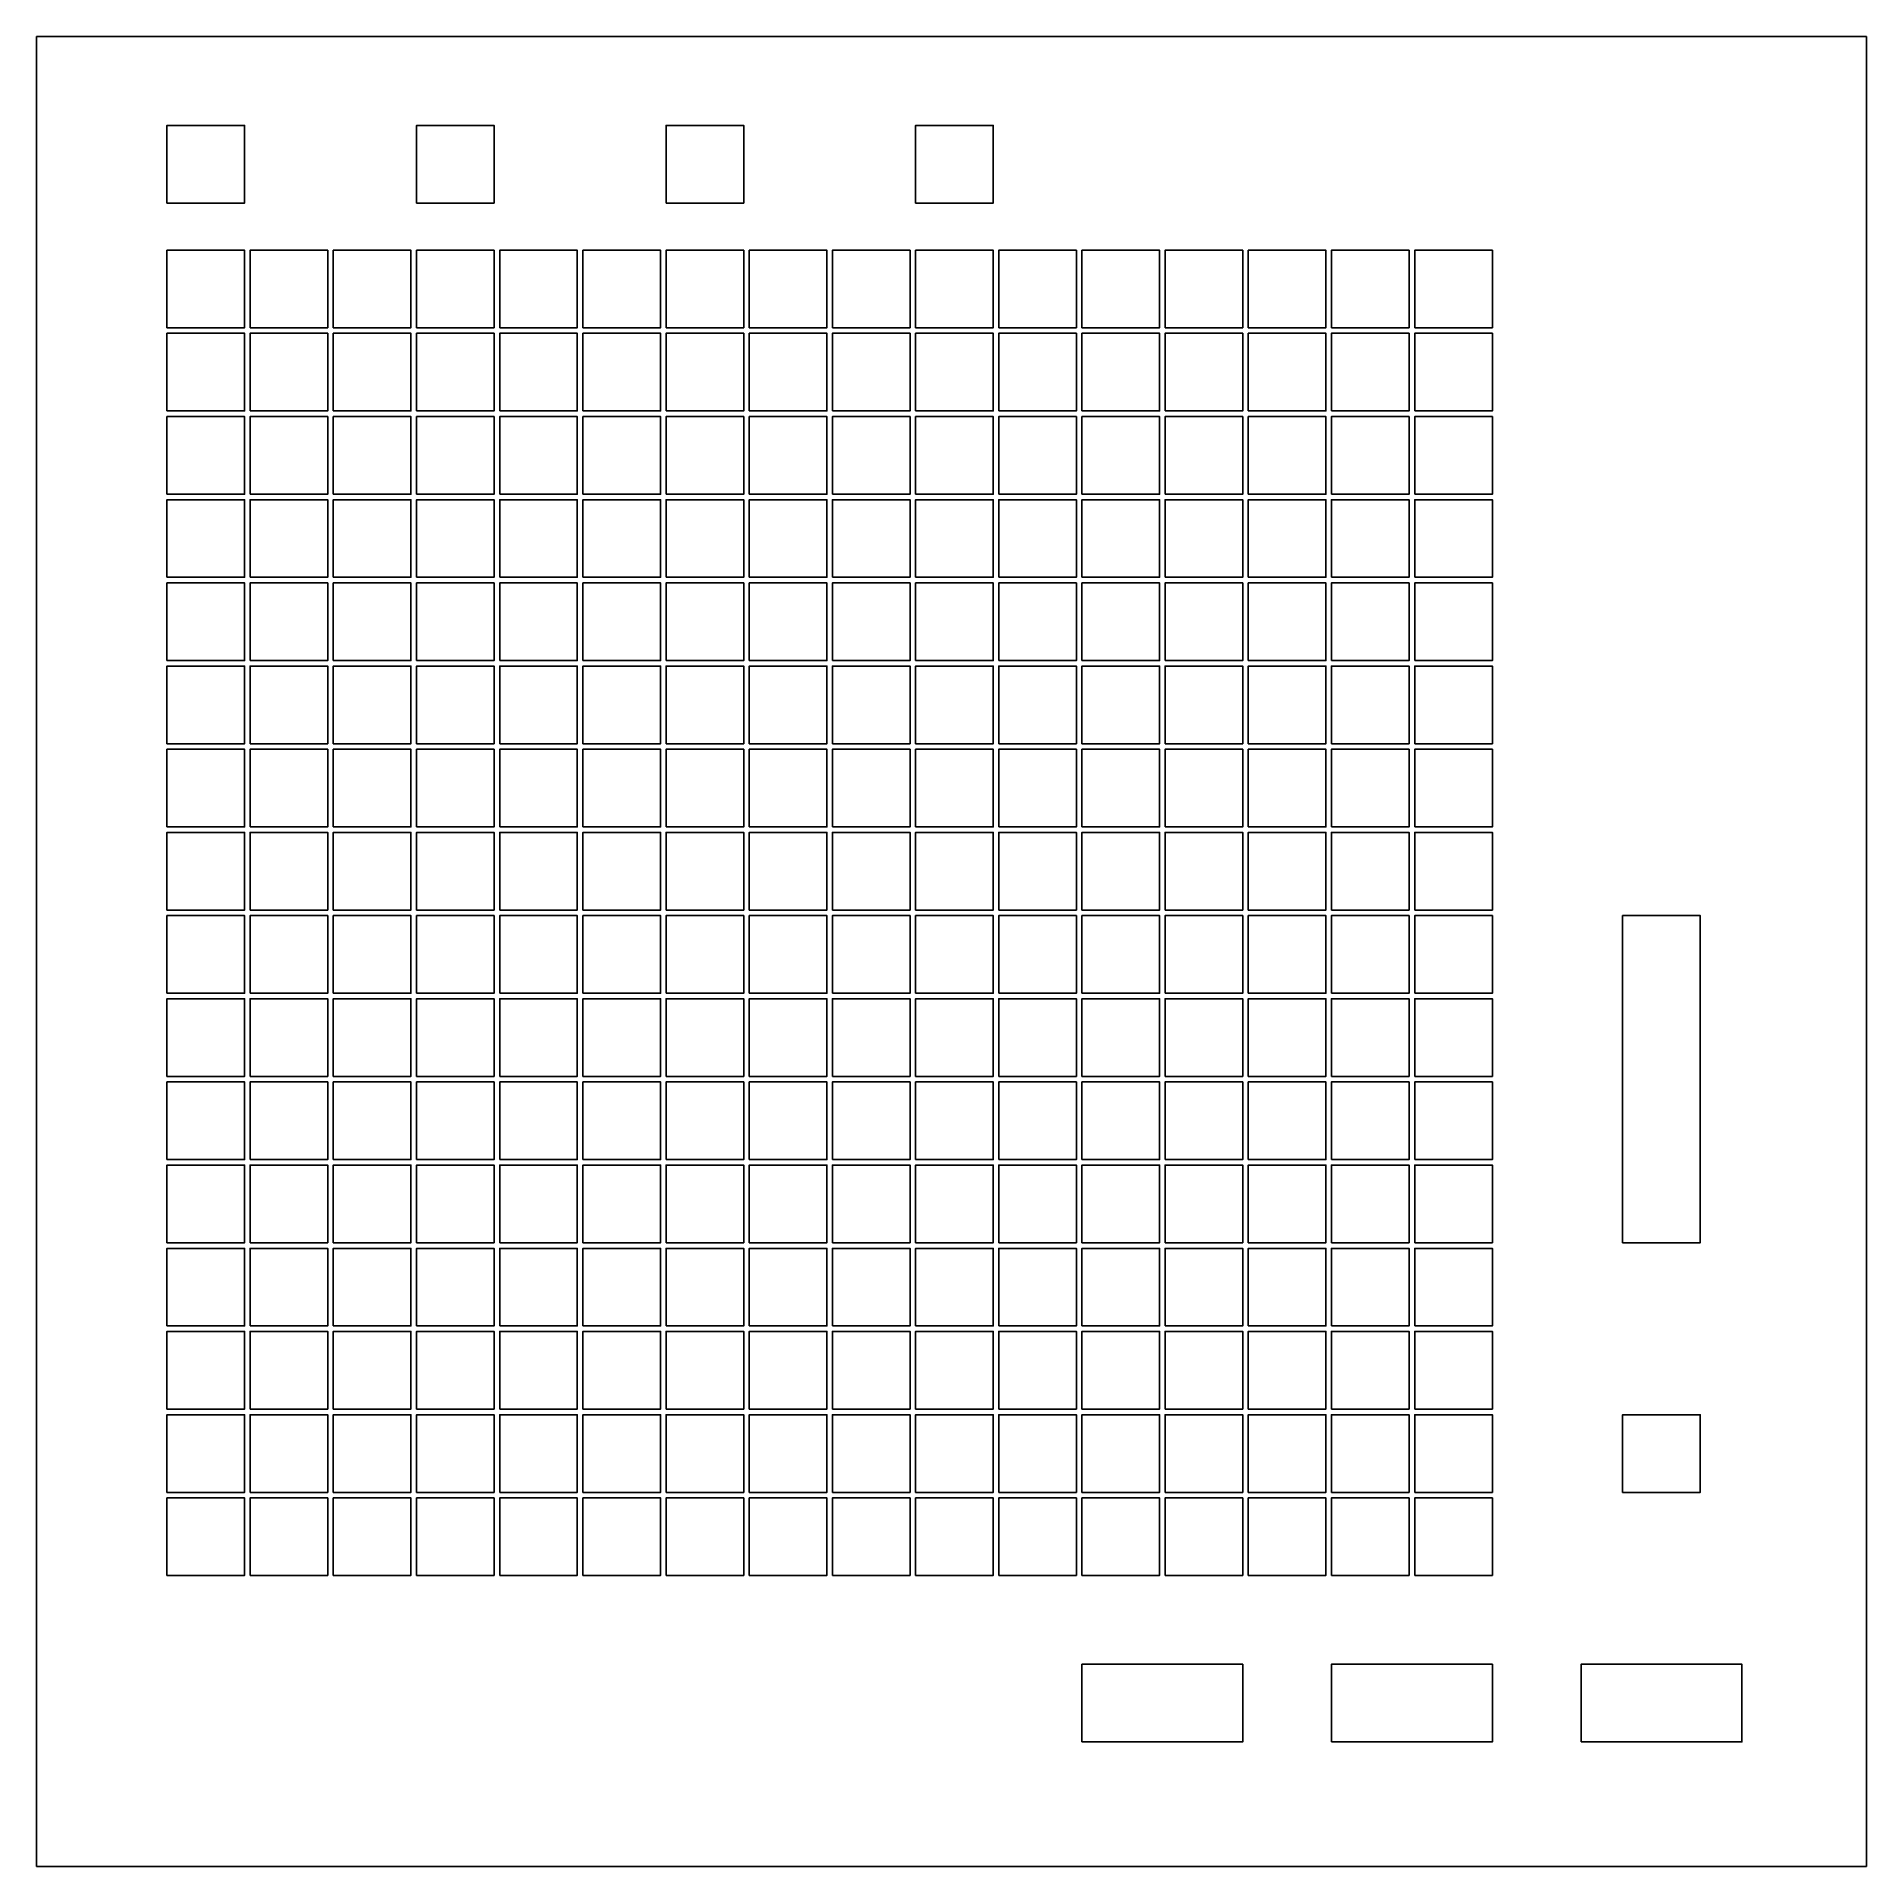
# Model space of a CAD drawing. Header units: inches. Extents: x 0 to 30.2, y 0 to 30.2.
import ezdxf

# ---------------------------------------------------------------- set-up
doc = ezdxf.new("R2010")
doc.units = ezdxf.units.IN
doc.header["$MEASUREMENT"] = 0
doc.layers.add('Inside Cut', color=5, linetype='Continuous', true_color=0x0000ff)
doc.layers.add('Outside Cut', color=1, linetype='Continuous', true_color=0xff0000)

msp = doc.modelspace()

# ---------------------------------------------------------------- linework, layer by layer
at = {"layer": 'Inside Cut'}
for points in [[(2.154, 27.486), (3.437, 27.486), (3.437, 28.769), (2.154, 28.769)], [(6.278, 27.486), (7.561, 27.486), (7.561, 28.769), (6.278, 28.769)], [(10.401, 27.486), (11.684, 27.486), (11.684, 28.769), (10.401, 28.769)], [(14.525, 27.486), (15.808, 27.486), (15.808, 28.769), (14.525, 28.769)], [(2.154, 25.424), (3.437, 25.424), (3.437, 26.707), (2.154, 26.707)], [(3.529, 25.424), (4.812, 25.424), (4.812, 26.707), (3.529, 26.707)], [(4.903, 25.424), (6.186, 25.424), (6.186, 26.707), (4.903, 26.707)], [(6.278, 25.424), (7.561, 25.424), (7.561, 26.707), (6.278, 26.707)], [(7.652, 25.424), (8.935, 25.424), (8.935, 26.707), (7.652, 26.707)], [(9.027, 25.424), (10.31, 25.424), (10.31, 26.707), (9.027, 26.707)], [(10.401, 25.424), (11.684, 25.424), (11.684, 26.707), (10.401, 26.707)], [(11.776, 25.424), (13.059, 25.424), (13.059, 26.707), (11.776, 26.707)], [(13.15, 25.424), (14.433, 25.424), (14.433, 26.707), (13.15, 26.707)], [(14.525, 25.424), (15.808, 25.424), (15.808, 26.707), (14.525, 26.707)], [(15.899, 25.424), (17.182, 25.424), (17.182, 26.707), (15.899, 26.707)], [(17.274, 25.424), (18.557, 25.424), (18.557, 26.707), (17.274, 26.707)], [(18.648, 25.424), (19.931, 25.424), (19.931, 26.707), (18.648, 26.707)], [(20.023, 25.424), (21.306, 25.424), (21.306, 26.707), (20.023, 26.707)], [(21.397, 25.424), (22.68, 25.424), (22.68, 26.707), (21.397, 26.707)], [(22.772, 25.424), (24.055, 25.424), (24.055, 26.707), (22.772, 26.707)], [(2.154, 24.05), (3.437, 24.05), (3.437, 25.333), (2.154, 25.333)], [(3.529, 24.05), (4.812, 24.05), (4.812, 25.333), (3.529, 25.333)], [(4.903, 24.05), (6.186, 24.05), (6.186, 25.333), (4.903, 25.333)], [(6.278, 24.05), (7.561, 24.05), (7.561, 25.333), (6.278, 25.333)], [(7.652, 24.05), (8.935, 24.05), (8.935, 25.333), (7.652, 25.333)], [(9.027, 24.05), (10.31, 24.05), (10.31, 25.333), (9.027, 25.333)], [(10.401, 24.05), (11.684, 24.05), (11.684, 25.333), (10.401, 25.333)], [(11.776, 24.05), (13.059, 24.05), (13.059, 25.333), (11.776, 25.333)], [(13.15, 24.05), (14.433, 24.05), (14.433, 25.333), (13.15, 25.333)], [(14.525, 24.05), (15.808, 24.05), (15.808, 25.333), (14.525, 25.333)], [(15.899, 24.05), (17.182, 24.05), (17.182, 25.333), (15.899, 25.333)], [(17.274, 24.05), (18.557, 24.05), (18.557, 25.333), (17.274, 25.333)], [(18.648, 24.05), (19.931, 24.05), (19.931, 25.333), (18.648, 25.333)], [(20.023, 24.05), (21.306, 24.05), (21.306, 25.333), (20.023, 25.333)], [(21.397, 24.05), (22.68, 24.05), (22.68, 25.333), (21.397, 25.333)], [(22.772, 24.05), (24.055, 24.05), (24.055, 25.333), (22.772, 25.333)], [(2.154, 22.675), (3.437, 22.675), (3.437, 23.958), (2.154, 23.958)], [(3.529, 22.675), (4.812, 22.675), (4.812, 23.958), (3.529, 23.958)], [(4.903, 22.675), (6.186, 22.675), (6.186, 23.958), (4.903, 23.958)], [(6.278, 22.675), (7.561, 22.675), (7.561, 23.958), (6.278, 23.958)], [(7.652, 22.675), (8.935, 22.675), (8.935, 23.958), (7.652, 23.958)], [(9.027, 22.675), (10.31, 22.675), (10.31, 23.958), (9.027, 23.958)], [(10.401, 22.675), (11.684, 22.675), (11.684, 23.958), (10.401, 23.958)], [(11.776, 22.675), (13.059, 22.675), (13.059, 23.958), (11.776, 23.958)], [(13.15, 22.675), (14.433, 22.675), (14.433, 23.958), (13.15, 23.958)], [(14.525, 22.675), (15.808, 22.675), (15.808, 23.958), (14.525, 23.958)], [(15.899, 22.675), (17.182, 22.675), (17.182, 23.958), (15.899, 23.958)], [(17.274, 22.675), (18.557, 22.675), (18.557, 23.958), (17.274, 23.958)], [(18.648, 22.675), (19.931, 22.675), (19.931, 23.958), (18.648, 23.958)], [(20.023, 22.675), (21.306, 22.675), (21.306, 23.958), (20.023, 23.958)], [(21.397, 22.675), (22.68, 22.675), (22.68, 23.958), (21.397, 23.958)], [(22.772, 22.675), (24.055, 22.675), (24.055, 23.958), (22.772, 23.958)], [(2.154, 21.301), (3.437, 21.301), (3.437, 22.584), (2.154, 22.584)], [(3.529, 21.301), (4.812, 21.301), (4.812, 22.584), (3.529, 22.584)], [(4.903, 21.301), (6.186, 21.301), (6.186, 22.584), (4.903, 22.584)], [(6.278, 21.301), (7.561, 21.301), (7.561, 22.584), (6.278, 22.584)], [(7.652, 21.301), (8.935, 21.301), (8.935, 22.584), (7.652, 22.584)], [(9.027, 21.301), (10.31, 21.301), (10.31, 22.584), (9.027, 22.584)], [(10.401, 21.301), (11.684, 21.301), (11.684, 22.584), (10.401, 22.584)], [(11.776, 21.301), (13.059, 21.301), (13.059, 22.584), (11.776, 22.584)], [(13.15, 21.301), (14.433, 21.301), (14.433, 22.584), (13.15, 22.584)], [(14.525, 21.301), (15.808, 21.301), (15.808, 22.584), (14.525, 22.584)], [(15.899, 21.301), (17.182, 21.301), (17.182, 22.584), (15.899, 22.584)], [(17.274, 21.301), (18.557, 21.301), (18.557, 22.584), (17.274, 22.584)], [(18.648, 21.301), (19.931, 21.301), (19.931, 22.584), (18.648, 22.584)], [(20.023, 21.301), (21.306, 21.301), (21.306, 22.584), (20.023, 22.584)], [(21.397, 21.301), (22.68, 21.301), (22.68, 22.584), (21.397, 22.584)], [(22.772, 21.301), (24.055, 21.301), (24.055, 22.584), (22.772, 22.584)], [(2.154, 19.926), (3.437, 19.926), (3.437, 21.209), (2.154, 21.209)], [(3.529, 19.926), (4.812, 19.926), (4.812, 21.209), (3.529, 21.209)], [(4.903, 19.926), (6.186, 19.926), (6.186, 21.209), (4.903, 21.209)], [(6.278, 19.926), (7.561, 19.926), (7.561, 21.209), (6.278, 21.209)], [(7.652, 19.926), (8.935, 19.926), (8.935, 21.209), (7.652, 21.209)], [(9.027, 19.926), (10.31, 19.926), (10.31, 21.209), (9.027, 21.209)], [(10.401, 19.926), (11.684, 19.926), (11.684, 21.209), (10.401, 21.209)], [(11.776, 19.926), (13.059, 19.926), (13.059, 21.209), (11.776, 21.209)], [(13.15, 19.926), (14.433, 19.926), (14.433, 21.209), (13.15, 21.209)], [(14.525, 19.926), (15.808, 19.926), (15.808, 21.209), (14.525, 21.209)], [(15.899, 19.926), (17.182, 19.926), (17.182, 21.209), (15.899, 21.209)], [(17.274, 19.926), (18.557, 19.926), (18.557, 21.209), (17.274, 21.209)], [(18.648, 19.926), (19.931, 19.926), (19.931, 21.209), (18.648, 21.209)], [(20.023, 19.926), (21.306, 19.926), (21.306, 21.209), (20.023, 21.209)], [(21.397, 19.926), (22.68, 19.926), (22.68, 21.209), (21.397, 21.209)], [(22.772, 19.926), (24.055, 19.926), (24.055, 21.209), (22.772, 21.209)], [(2.154, 18.552), (3.437, 18.552), (3.437, 19.835), (2.154, 19.835)], [(3.529, 18.552), (4.812, 18.552), (4.812, 19.835), (3.529, 19.835)], [(4.903, 18.552), (6.186, 18.552), (6.186, 19.835), (4.903, 19.835)], [(6.278, 18.552), (7.561, 18.552), (7.561, 19.835), (6.278, 19.835)], [(7.652, 18.552), (8.935, 18.552), (8.935, 19.835), (7.652, 19.835)], [(9.027, 18.552), (10.31, 18.552), (10.31, 19.835), (9.027, 19.835)], [(10.401, 18.552), (11.684, 18.552), (11.684, 19.835), (10.401, 19.835)], [(11.776, 18.552), (13.059, 18.552), (13.059, 19.835), (11.776, 19.835)], [(13.15, 18.552), (14.433, 18.552), (14.433, 19.835), (13.15, 19.835)], [(14.525, 18.552), (15.808, 18.552), (15.808, 19.835), (14.525, 19.835)], [(15.899, 18.552), (17.182, 18.552), (17.182, 19.835), (15.899, 19.835)], [(17.274, 18.552), (18.557, 18.552), (18.557, 19.835), (17.274, 19.835)], [(18.648, 18.552), (19.931, 18.552), (19.931, 19.835), (18.648, 19.835)], [(20.023, 18.552), (21.306, 18.552), (21.306, 19.835), (20.023, 19.835)], [(21.397, 18.552), (22.68, 18.552), (22.68, 19.835), (21.397, 19.835)], [(22.772, 18.552), (24.055, 18.552), (24.055, 19.835), (22.772, 19.835)], [(2.154, 17.177), (3.437, 17.177), (3.437, 18.46), (2.154, 18.46)], [(3.529, 17.177), (4.812, 17.177), (4.812, 18.46), (3.529, 18.46)], [(4.903, 17.177), (6.186, 17.177), (6.186, 18.46), (4.903, 18.46)], [(6.278, 17.177), (7.561, 17.177), (7.561, 18.46), (6.278, 18.46)], [(7.652, 17.177), (8.935, 17.177), (8.935, 18.46), (7.652, 18.46)], [(9.027, 17.177), (10.31, 17.177), (10.31, 18.46), (9.027, 18.46)], [(10.401, 17.177), (11.684, 17.177), (11.684, 18.46), (10.401, 18.46)], [(11.776, 17.177), (13.059, 17.177), (13.059, 18.46), (11.776, 18.46)], [(13.15, 17.177), (14.433, 17.177), (14.433, 18.46), (13.15, 18.46)], [(14.525, 17.177), (15.808, 17.177), (15.808, 18.46), (14.525, 18.46)], [(15.899, 17.177), (17.182, 17.177), (17.182, 18.46), (15.899, 18.46)], [(17.274, 17.177), (18.557, 17.177), (18.557, 18.46), (17.274, 18.46)], [(18.648, 17.177), (19.931, 17.177), (19.931, 18.46), (18.648, 18.46)], [(20.023, 17.177), (21.306, 17.177), (21.306, 18.46), (20.023, 18.46)], [(21.397, 17.177), (22.68, 17.177), (22.68, 18.46), (21.397, 18.46)], [(22.772, 17.177), (24.055, 17.177), (24.055, 18.46), (22.772, 18.46)], [(2.154, 15.803), (3.437, 15.803), (3.437, 17.086), (2.154, 17.086)], [(3.529, 15.803), (4.812, 15.803), (4.812, 17.086), (3.529, 17.086)], [(4.903, 15.803), (6.186, 15.803), (6.186, 17.086), (4.903, 17.086)], [(6.278, 15.803), (7.561, 15.803), (7.561, 17.086), (6.278, 17.086)], [(7.652, 15.803), (8.935, 15.803), (8.935, 17.086), (7.652, 17.086)], [(9.027, 15.803), (10.31, 15.803), (10.31, 17.086), (9.027, 17.086)], [(10.401, 15.803), (11.684, 15.803), (11.684, 17.086), (10.401, 17.086)], [(11.776, 15.803), (13.059, 15.803), (13.059, 17.086), (11.776, 17.086)], [(13.15, 15.803), (14.433, 15.803), (14.433, 17.086), (13.15, 17.086)], [(14.525, 15.803), (15.808, 15.803), (15.808, 17.086), (14.525, 17.086)], [(15.899, 15.803), (17.182, 15.803), (17.182, 17.086), (15.899, 17.086)], [(17.274, 15.803), (18.557, 15.803), (18.557, 17.086), (17.274, 17.086)], [(18.648, 15.803), (19.931, 15.803), (19.931, 17.086), (18.648, 17.086)], [(20.023, 15.803), (21.306, 15.803), (21.306, 17.086), (20.023, 17.086)], [(21.397, 15.803), (22.68, 15.803), (22.68, 17.086), (21.397, 17.086)], [(22.772, 15.803), (24.055, 15.803), (24.055, 17.086), (22.772, 17.086)], [(2.154, 14.428), (3.437, 14.428), (3.437, 15.711), (2.154, 15.711)], [(3.529, 14.428), (4.812, 14.428), (4.812, 15.711), (3.529, 15.711)], [(4.903, 14.428), (6.186, 14.428), (6.186, 15.711), (4.903, 15.711)], [(6.278, 14.428), (7.561, 14.428), (7.561, 15.711), (6.278, 15.711)], [(7.652, 14.428), (8.935, 14.428), (8.935, 15.711), (7.652, 15.711)], [(9.027, 14.428), (10.31, 14.428), (10.31, 15.711), (9.027, 15.711)], [(10.401, 14.428), (11.684, 14.428), (11.684, 15.711), (10.401, 15.711)], [(11.776, 14.428), (13.059, 14.428), (13.059, 15.711), (11.776, 15.711)], [(13.15, 14.428), (14.433, 14.428), (14.433, 15.711), (13.15, 15.711)], [(14.525, 14.428), (15.808, 14.428), (15.808, 15.711), (14.525, 15.711)], [(15.899, 14.428), (17.182, 14.428), (17.182, 15.711), (15.899, 15.711)], [(17.274, 14.428), (18.557, 14.428), (18.557, 15.711), (17.274, 15.711)], [(18.648, 14.428), (19.931, 14.428), (19.931, 15.711), (18.648, 15.711)], [(20.023, 14.428), (21.306, 14.428), (21.306, 15.711), (20.023, 15.711)], [(21.397, 14.428), (22.68, 14.428), (22.68, 15.711), (21.397, 15.711)], [(22.772, 14.428), (24.055, 14.428), (24.055, 15.711), (22.772, 15.711)], [(26.208, 10.305), (27.491, 10.305), (27.491, 15.711), (26.208, 15.711)], [(2.154, 13.054), (3.437, 13.054), (3.437, 14.337), (2.154, 14.337)], [(3.529, 13.054), (4.812, 13.054), (4.812, 14.337), (3.529, 14.337)], [(4.903, 13.054), (6.186, 13.054), (6.186, 14.337), (4.903, 14.337)], [(6.278, 13.054), (7.561, 13.054), (7.561, 14.337), (6.278, 14.337)], [(7.652, 13.054), (8.935, 13.054), (8.935, 14.337), (7.652, 14.337)], [(9.027, 13.054), (10.31, 13.054), (10.31, 14.337), (9.027, 14.337)], [(10.401, 13.054), (11.684, 13.054), (11.684, 14.337), (10.401, 14.337)], [(11.776, 13.054), (13.059, 13.054), (13.059, 14.337), (11.776, 14.337)], [(13.15, 13.054), (14.433, 13.054), (14.433, 14.337), (13.15, 14.337)], [(14.525, 13.054), (15.808, 13.054), (15.808, 14.337), (14.525, 14.337)], [(15.899, 13.054), (17.182, 13.054), (17.182, 14.337), (15.899, 14.337)], [(17.274, 13.054), (18.557, 13.054), (18.557, 14.337), (17.274, 14.337)], [(18.648, 13.054), (19.931, 13.054), (19.931, 14.337), (18.648, 14.337)], [(20.023, 13.054), (21.306, 13.054), (21.306, 14.337), (20.023, 14.337)], [(21.397, 13.054), (22.68, 13.054), (22.68, 14.337), (21.397, 14.337)], [(22.772, 13.054), (24.055, 13.054), (24.055, 14.337), (22.772, 14.337)], [(2.154, 11.679), (3.437, 11.679), (3.437, 12.962), (2.154, 12.962)], [(3.529, 11.679), (4.812, 11.679), (4.812, 12.962), (3.529, 12.962)], [(4.903, 11.679), (6.186, 11.679), (6.186, 12.962), (4.903, 12.962)], [(6.278, 11.679), (7.561, 11.679), (7.561, 12.962), (6.278, 12.962)], [(7.652, 11.679), (8.935, 11.679), (8.935, 12.962), (7.652, 12.962)], [(9.027, 11.679), (10.31, 11.679), (10.31, 12.962), (9.027, 12.962)], [(10.401, 11.679), (11.684, 11.679), (11.684, 12.962), (10.401, 12.962)], [(11.776, 11.679), (13.059, 11.679), (13.059, 12.962), (11.776, 12.962)], [(13.15, 11.679), (14.433, 11.679), (14.433, 12.962), (13.15, 12.962)], [(14.525, 11.679), (15.808, 11.679), (15.808, 12.962), (14.525, 12.962)], [(15.899, 11.679), (17.182, 11.679), (17.182, 12.962), (15.899, 12.962)], [(17.274, 11.679), (18.557, 11.679), (18.557, 12.962), (17.274, 12.962)], [(18.648, 11.679), (19.931, 11.679), (19.931, 12.962), (18.648, 12.962)], [(20.023, 11.679), (21.306, 11.679), (21.306, 12.962), (20.023, 12.962)], [(21.397, 11.679), (22.68, 11.679), (22.68, 12.962), (21.397, 12.962)], [(22.772, 11.679), (24.055, 11.679), (24.055, 12.962), (22.772, 12.962)], [(2.154, 10.305), (3.437, 10.305), (3.437, 11.588), (2.154, 11.588)], [(3.529, 10.305), (4.812, 10.305), (4.812, 11.588), (3.529, 11.588)], [(4.903, 10.305), (6.186, 10.305), (6.186, 11.588), (4.903, 11.588)], [(6.278, 10.305), (7.561, 10.305), (7.561, 11.588), (6.278, 11.588)], [(7.652, 10.305), (8.935, 10.305), (8.935, 11.588), (7.652, 11.588)], [(9.027, 10.305), (10.31, 10.305), (10.31, 11.588), (9.027, 11.588)], [(10.401, 10.305), (11.684, 10.305), (11.684, 11.588), (10.401, 11.588)], [(11.776, 10.305), (13.059, 10.305), (13.059, 11.588), (11.776, 11.588)], [(13.15, 10.305), (14.433, 10.305), (14.433, 11.588), (13.15, 11.588)], [(14.525, 10.305), (15.808, 10.305), (15.808, 11.588), (14.525, 11.588)], [(15.899, 10.305), (17.182, 10.305), (17.182, 11.588), (15.899, 11.588)], [(17.274, 10.305), (18.557, 10.305), (18.557, 11.588), (17.274, 11.588)], [(18.648, 10.305), (19.931, 10.305), (19.931, 11.588), (18.648, 11.588)], [(20.023, 10.305), (21.306, 10.305), (21.306, 11.588), (20.023, 11.588)], [(21.397, 10.305), (22.68, 10.305), (22.68, 11.588), (21.397, 11.588)], [(22.772, 10.305), (24.055, 10.305), (24.055, 11.588), (22.772, 11.588)], [(2.154, 8.93), (3.437, 8.93), (3.437, 10.213), (2.154, 10.213)], [(3.529, 8.93), (4.812, 8.93), (4.812, 10.213), (3.529, 10.213)], [(4.903, 8.93), (6.186, 8.93), (6.186, 10.213), (4.903, 10.213)], [(6.278, 8.93), (7.561, 8.93), (7.561, 10.213), (6.278, 10.213)], [(7.652, 8.93), (8.935, 8.93), (8.935, 10.213), (7.652, 10.213)], [(9.027, 8.93), (10.31, 8.93), (10.31, 10.213), (9.027, 10.213)], [(10.401, 8.93), (11.684, 8.93), (11.684, 10.213), (10.401, 10.213)], [(11.776, 8.93), (13.059, 8.93), (13.059, 10.213), (11.776, 10.213)], [(13.15, 8.93), (14.433, 8.93), (14.433, 10.213), (13.15, 10.213)], [(14.525, 8.93), (15.808, 8.93), (15.808, 10.213), (14.525, 10.213)], [(15.899, 8.93), (17.182, 8.93), (17.182, 10.213), (15.899, 10.213)], [(17.274, 8.93), (18.557, 8.93), (18.557, 10.213), (17.274, 10.213)], [(18.648, 8.93), (19.931, 8.93), (19.931, 10.213), (18.648, 10.213)], [(20.023, 8.93), (21.306, 8.93), (21.306, 10.213), (20.023, 10.213)], [(21.397, 8.93), (22.68, 8.93), (22.68, 10.213), (21.397, 10.213)], [(22.772, 8.93), (24.055, 8.93), (24.055, 10.213), (22.772, 10.213)], [(2.154, 7.556), (3.437, 7.556), (3.437, 8.839), (2.154, 8.839)], [(3.529, 7.556), (4.812, 7.556), (4.812, 8.839), (3.529, 8.839)], [(4.903, 7.556), (6.186, 7.556), (6.186, 8.839), (4.903, 8.839)], [(6.278, 7.556), (7.561, 7.556), (7.561, 8.839), (6.278, 8.839)], [(7.652, 7.556), (8.935, 7.556), (8.935, 8.839), (7.652, 8.839)], [(9.027, 7.556), (10.31, 7.556), (10.31, 8.839), (9.027, 8.839)], [(10.401, 7.556), (11.684, 7.556), (11.684, 8.839), (10.401, 8.839)], [(11.776, 7.556), (13.059, 7.556), (13.059, 8.839), (11.776, 8.839)], [(13.15, 7.556), (14.433, 7.556), (14.433, 8.839), (13.15, 8.839)], [(14.525, 7.556), (15.808, 7.556), (15.808, 8.839), (14.525, 8.839)], [(15.899, 7.556), (17.182, 7.556), (17.182, 8.839), (15.899, 8.839)], [(17.274, 7.556), (18.557, 7.556), (18.557, 8.839), (17.274, 8.839)], [(18.648, 7.556), (19.931, 7.556), (19.931, 8.839), (18.648, 8.839)], [(20.023, 7.556), (21.306, 7.556), (21.306, 8.839), (20.023, 8.839)], [(21.397, 7.556), (22.68, 7.556), (22.68, 8.839), (21.397, 8.839)], [(22.772, 7.556), (24.055, 7.556), (24.055, 8.839), (22.772, 8.839)], [(2.154, 6.181), (3.437, 6.181), (3.437, 7.464), (2.154, 7.464)], [(3.529, 6.181), (4.812, 6.181), (4.812, 7.464), (3.529, 7.464)], [(4.903, 6.181), (6.186, 6.181), (6.186, 7.464), (4.903, 7.464)], [(6.278, 6.181), (7.561, 6.181), (7.561, 7.464), (6.278, 7.464)], [(7.652, 6.181), (8.935, 6.181), (8.935, 7.464), (7.652, 7.464)], [(9.027, 6.181), (10.31, 6.181), (10.31, 7.464), (9.027, 7.464)], [(10.401, 6.181), (11.684, 6.181), (11.684, 7.464), (10.401, 7.464)], [(11.776, 6.181), (13.059, 6.181), (13.059, 7.464), (11.776, 7.464)], [(13.15, 6.181), (14.433, 6.181), (14.433, 7.464), (13.15, 7.464)], [(14.525, 6.181), (15.808, 6.181), (15.808, 7.464), (14.525, 7.464)], [(15.899, 6.181), (17.182, 6.181), (17.182, 7.464), (15.899, 7.464)], [(17.274, 6.181), (18.557, 6.181), (18.557, 7.464), (17.274, 7.464)], [(18.648, 6.181), (19.931, 6.181), (19.931, 7.464), (18.648, 7.464)], [(20.023, 6.181), (21.306, 6.181), (21.306, 7.464), (20.023, 7.464)], [(21.397, 6.181), (22.68, 6.181), (22.68, 7.464), (21.397, 7.464)], [(22.772, 6.181), (24.055, 6.181), (24.055, 7.464), (22.772, 7.464)], [(26.208, 6.181), (27.491, 6.181), (27.491, 7.464), (26.208, 7.464)], [(2.154, 4.807), (3.437, 4.807), (3.437, 6.09), (2.154, 6.09)], [(3.529, 4.807), (4.812, 4.807), (4.812, 6.09), (3.529, 6.09)], [(4.903, 4.807), (6.186, 4.807), (6.186, 6.09), (4.903, 6.09)], [(6.278, 4.807), (7.561, 4.807), (7.561, 6.09), (6.278, 6.09)], [(7.652, 4.807), (8.935, 4.807), (8.935, 6.09), (7.652, 6.09)], [(9.027, 4.807), (10.31, 4.807), (10.31, 6.09), (9.027, 6.09)], [(10.401, 4.807), (11.684, 4.807), (11.684, 6.09), (10.401, 6.09)], [(11.776, 4.807), (13.059, 4.807), (13.059, 6.09), (11.776, 6.09)], [(13.15, 4.807), (14.433, 4.807), (14.433, 6.09), (13.15, 6.09)], [(14.525, 4.807), (15.808, 4.807), (15.808, 6.09), (14.525, 6.09)], [(15.899, 4.807), (17.182, 4.807), (17.182, 6.09), (15.899, 6.09)], [(17.274, 4.807), (18.557, 4.807), (18.557, 6.09), (17.274, 6.09)], [(18.648, 4.807), (19.931, 4.807), (19.931, 6.09), (18.648, 6.09)], [(20.023, 4.807), (21.306, 4.807), (21.306, 6.09), (20.023, 6.09)], [(21.397, 4.807), (22.68, 4.807), (22.68, 6.09), (21.397, 6.09)], [(22.772, 4.807), (24.055, 4.807), (24.055, 6.09), (22.772, 6.09)], [(17.274, 2.058), (19.931, 2.058), (19.931, 3.341), (17.274, 3.341)], [(21.397, 2.058), (24.055, 2.058), (24.055, 3.341), (21.397, 3.341)], [(25.521, 2.058), (28.178, 2.058), (28.178, 3.341), (25.521, 3.341)]]:
    msp.add_lwpolyline(points, close=True, dxfattribs=at)
at = {"layer": 'Outside Cut'}
msp.add_lwpolyline([(0, 0), (30.236, 0), (30.236, 30.236), (0, 30.236)], close=True, dxfattribs=at)

doc.saveas('drawing.dxf')
